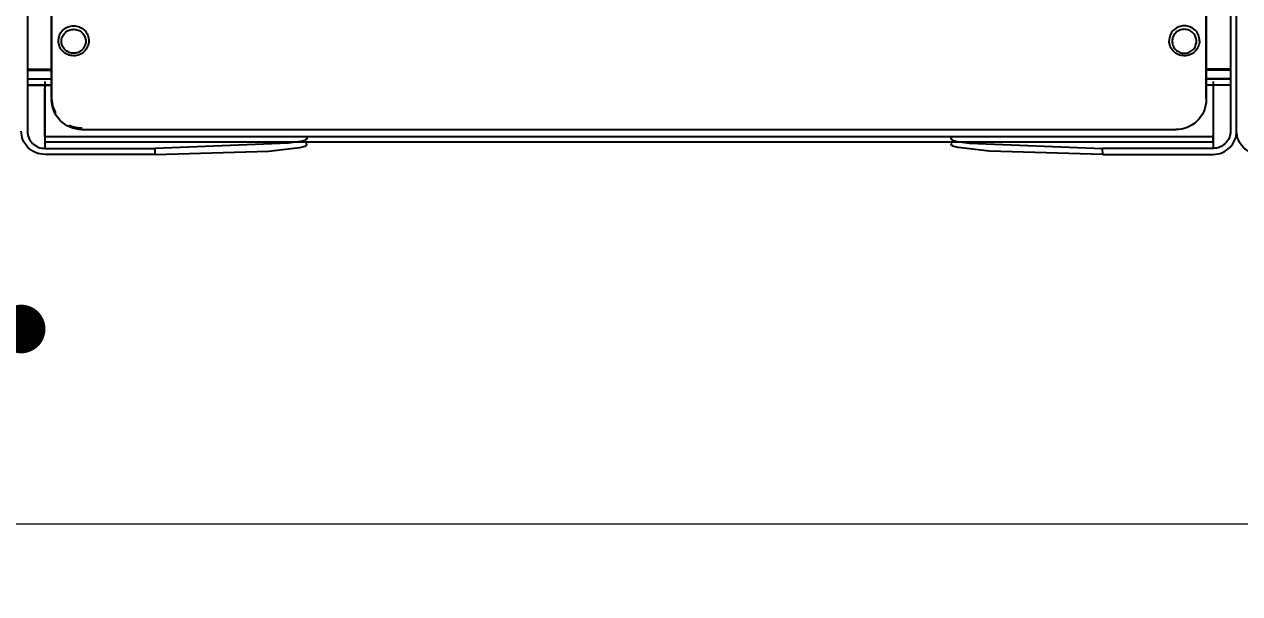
# Model space of a CAD drawing. Header units: millimetres. Extents: x 10366 to 28454, y 24552 to 29702.
# Drawn here: x 21728.8 to 22128.8, y 26729 to 26916.4 of the extents above; entities that cross this region are included whole.
import ezdxf

# ---------------------------------------------------------------- set-up
doc = ezdxf.new("R2010")
doc.units = ezdxf.units.MM
doc.header["$LTSCALE"] = 3
doc.layers.add('DomyÅ›lny', color=7, linetype='Continuous')
doc.styles.get("Standard").update_dxf_attribs({"font": 'arial.ttf'})
doc.dimstyles.new('MATEUSZ', dxfattribs={"dimtxt": 35, "dimasz": 16, "dimexe": 0.18, "dimexo": 0.0625, "dimgap": 0.09, "dimtad": 0, "dimdec": 0, "dimdsep": 46, "dimtxsty": 'Standard', "dimblk": 'DOT', "dimcen": 0.09, "dimse1": 1, "dimse2": 1, "dimadec": 0, "dimazin": 0, "dimtfac": 1, "dimtdec": 0, "dimtofl": 0, "dimtmove": 0, "dimatfit": 3, "dimfxl": 1, "dimtolj": 1, "dimtzin": 0, "dimlwd": 9, "dimlwe": 9, "dimarcsym": 0})

# ---------------------------------------------------------------- blocks, each defined once
blk = doc.blocks.new('_Dot')
at = {"color": 0, "linetype": 'ByBlock', "lineweight": -2}
blk.add_line((-0.5, 0), (-1, 0), dxfattribs=at)
at = {"color": 0, "linetype": 'ByBlock', "const_width": 0.5}
blk.add_lwpolyline([(-0.25, 0, 1), (0.25, 0, 1)], format="xyb", close=True, dxfattribs=at)
blk = doc.blocks.new('*D66')
at = {"color": 0, "lineweight": 9, "transparency": 16777216}
for p, q in [((21343.82, 26752.01), (22275.23, 26752.01)), ((23311.82, 26752.01), (22380.41, 26752.01))]:
    blk.add_line(p, q, dxfattribs=at)
at = {"layer": 'Defpoints', "color": 0, "transparency": 16777216}
for p in [(21327.82, 26881.3), (23327.82, 26881.3), (23327.82, 26752.01)]:
    blk.add_point(p, dxfattribs=at)
at = {"color": 0, "lineweight": 9, "transparency": 16777216, "xscale": 16, "yscale": 16, "zscale": 16, "rotation": 180}
blk.add_blockref('_Dot', (21327.82, 26752.01), dxfattribs=at)
at = {"color": 0, "lineweight": 9, "transparency": 16777216, "xscale": 16, "yscale": 16, "zscale": 16}
blk.add_blockref('_Dot', (23327.82, 26752.01), dxfattribs=at)
at = {"color": 0, "transparency": 16777216, "insert": (22327.82, 26752.01), "char_height": 35, "attachment_point": 5}
blk.add_mtext('\\A1;2000', dxfattribs=at)
blk = doc.blocks.new('*D67')
at = {"color": 0, "lineweight": 9, "transparency": 16777216}
for p, q in [((21343.82, 26816.16), (21488.4, 26816.16)), ((21711.78, 26816.16), (21567.2, 26816.16))]:
    blk.add_line(p, q, dxfattribs=at)
at = {"layer": 'Defpoints', "color": 0, "transparency": 16777216}
for p in [(21327.82, 26881.3), (21727.78, 26880.56), (21727.78, 26816.16)]:
    blk.add_point(p, dxfattribs=at)
at = {"color": 0, "lineweight": 9, "transparency": 16777216, "xscale": 16, "yscale": 16, "zscale": 16, "rotation": 180}
blk.add_blockref('_Dot', (21327.82, 26816.16), dxfattribs=at)
at = {"color": 0, "lineweight": 9, "transparency": 16777216, "xscale": 16, "yscale": 16, "zscale": 16}
blk.add_blockref('_Dot', (21727.78, 26816.16), dxfattribs=at)
at = {"color": 0, "transparency": 16777216, "insert": (21527.8, 26816.16), "char_height": 35, "attachment_point": 5}
blk.add_mtext('\\A1;400', dxfattribs=at)

msp = doc.modelspace()

# ---------------------------------------------------------------- linework, layer by layer
at = {"layer": 'DomyÅ›lny'}
for p, q in [((21729.82, 27251.81), (21729.82, 26881.3)), ((22125.82, 27251.81), (22125.82, 26881.3)), ((22127.82, 26881.3), (22127.82, 27251.81)), ((22127.82, 26881.3), (22127.82, 27251.81)), ((21737.82, 26892.17), (21737.82, 27241.95)), ((21737.82, 27241.45), (21737.82, 26891.66)), ((22117.82, 26892.17), (22117.82, 27241.95)), ((22117.82, 27241.45), (22117.82, 26891.66)), ((21729.82, 26901.66), (21737.82, 26901.66)), ((21729.82, 26901.32), (21737.82, 26901.32)), ((22125.82, 26901.66), (22117.82, 26901.66)), ((22125.82, 26901.32), (22117.82, 26901.32)), ((21729.82, 26898.44), (21737.82, 26898.44)), ((21737.82, 26898.43), (21729.82, 26898.43)), ((21729.82, 26897.49), (21729.82, 26881.3)), ((21729.82, 26896.45), (21737.82, 26896.45)), ((21737.82, 26896.43), (21729.82, 26896.43)), ((22125.82, 26898.44), (22117.82, 26898.44)), ((22125.82, 26898.43), (22117.82, 26898.43)), ((22125.82, 26896.45), (22117.82, 26896.45)), ((22125.82, 26896.43), (22117.82, 26896.43)), ((22120.06, 26896.26), (22120.06, 26875.6)), ((22125.82, 26897.49), (22125.82, 26881.3)), ((21735.58, 26879.48), (21735.58, 26895.45)), ((21735.58, 26895.02), (21735.58, 26875.6)), ((22120.06, 26895.45), (22120.06, 26879.48)), ((21747.82, 26881.81), (22107.82, 26881.81)), ((21735.58, 26879.94), (21735.58, 26877.61)), ((21735.58, 26879.48), (22120.06, 26879.48)), ((22120.06, 26877.61), (21735.58, 26877.61)), ((22120.06, 26877.61), (22120.06, 26879.94)), ((21735.58, 26875.6), (21771.94, 26875.6)), ((21771.91, 26873.61), (21735.58, 26873.61)), ((21771.91, 26873.61), (21771.94, 26875.6)), ((22120.06, 26875.6), (22083.7, 26875.6)), ((22083.74, 26873.61), (22083.7, 26875.6)), ((22083.74, 26873.61), (22120.06, 26873.61))]:
    msp.add_line(p, q, dxfattribs=at)
for points in [[(21740.05, 26911.03, 0), (21740.07, 26911.47, 0), (21740.13, 26911.92, 0), (21740.24, 26912.38, 0), (21740.4, 26912.84, 0), (21740.6, 26913.29, 0), (21740.86, 26913.72, 0), (21741.16, 26914.13, 0), (21741.51, 26914.51, 0), (21741.89, 26914.85, 0), (21742.31, 26915.15, 0), (21742.75, 26915.4, 0), (21743.21, 26915.61, 0), (21743.67, 26915.76, 0), (21744.14, 26915.87, 0), (21744.6, 26915.93, 0), (21745.05, 26915.95, 0), (21745.5, 26915.93, 0), (21745.96, 26915.87, 0), (21746.42, 26915.76, 0), (21746.89, 26915.61, 0), (21747.34, 26915.4, 0), (21747.78, 26915.15, 0), (21748.2, 26914.85, 0), (21748.58, 26914.51, 0), (21748.93, 26914.13, 0), (21749.23, 26913.72, 0), (21749.49, 26913.29, 0), (21749.69, 26912.84, 0), (21749.85, 26912.38, 0), (21749.96, 26911.92, 0), (21750.03, 26911.47, 0), (21750.05, 26911.03, 0)], [(22115.6, 26911.03, 0), (22115.58, 26911.47, 0), (22115.51, 26911.92, 0), (22115.4, 26912.38, 0), (22115.24, 26912.84, 0), (22115.04, 26913.29, 0), (22114.78, 26913.72, 0), (22114.48, 26914.13, 0), (22114.13, 26914.51, 0), (22113.75, 26914.85, 0), (22113.33, 26915.15, 0), (22112.89, 26915.4, 0), (22112.44, 26915.61, 0), (22111.97, 26915.76, 0), (22111.51, 26915.87, 0), (22111.04, 26915.93, 0), (22110.6, 26915.95, 0), (22110.15, 26915.93, 0), (22109.69, 26915.87, 0), (22109.22, 26915.76, 0), (22108.75, 26915.61, 0), (22108.3, 26915.4, 0), (22107.86, 26915.15, 0), (22107.44, 26914.85, 0), (22107.06, 26914.51, 0), (22106.71, 26914.13, 0), (22106.41, 26913.72, 0), (22106.15, 26913.29, 0), (22105.95, 26912.84, 0), (22105.79, 26912.38, 0), (22105.68, 26911.92, 0), (22105.62, 26911.47, 0), (22105.6, 26911.03, 0)], [(21750.05, 26911.03, 0), (21750.02, 26910.53, 0), (21749.95, 26910.05, 0), (21749.82, 26909.57, 0), (21749.65, 26909.11, 0), (21749.43, 26908.66, 0), (21749.17, 26908.24, 0), (21748.87, 26907.85, 0), (21748.54, 26907.49, 0), (21748.16, 26907.16, 0), (21747.76, 26906.88, 0), (21747.33, 26906.63, 0), (21746.88, 26906.43, 0), (21746.42, 26906.28, 0), (21745.95, 26906.17, 0), (21745.47, 26906.1, 0), (21744.99, 26906.09, 0), (21744.49, 26906.12, 0), (21744, 26906.19, 0), (21743.53, 26906.32, 0), (21743.07, 26906.49, 0), (21742.62, 26906.7, 0), (21742.21, 26906.96, 0), (21741.83, 26907.24, 0), (21741.48, 26907.56, 0), (21741.16, 26907.92, 0), (21740.87, 26908.3, 0), (21740.63, 26908.71, 0), (21740.43, 26909.14, 0), (21740.26, 26909.59, 0), (21740.14, 26910.05, 0), (21740.07, 26910.52, 0), (21740.05, 26911, 0)], [(22115.6, 26911.03, 0), (22115.57, 26910.53, 0), (22115.5, 26910.04, 0), (22115.37, 26909.57, 0), (22115.2, 26909.1, 0), (22114.98, 26908.65, 0), (22114.72, 26908.23, 0), (22114.42, 26907.84, 0), (22114.08, 26907.48, 0), (22113.7, 26907.16, 0), (22113.3, 26906.87, 0), (22112.87, 26906.62, 0), (22112.42, 26906.42, 0), (22111.96, 26906.27, 0), (22111.48, 26906.16, 0), (22111.01, 26906.1, 0), (22110.52, 26906.09, 0), (22110.02, 26906.12, 0), (22109.53, 26906.2, 0), (22109.06, 26906.33, 0), (22108.59, 26906.5, 0), (22108.15, 26906.72, 0), (22107.74, 26906.97, 0), (22107.36, 26907.26, 0), (22107.01, 26907.58, 0), (22106.69, 26907.94, 0), (22106.41, 26908.33, 0), (22106.16, 26908.74, 0), (22105.96, 26909.17, 0), (22105.8, 26909.62, 0), (22105.69, 26910.08, 0), (22105.62, 26910.55, 0), (22105.6, 26911.03, 0)], [(21735.58, 26897.57, 0), (21735.58, 26897.55, 0), (21735.58, 26897.44, 0), (21735.58, 26897.02, 0), (21735.58, 26895.45, 0)], [(22120.06, 26897.57, 0), (22120.06, 26897.55, 0), (22120.06, 26897.44, 0), (22120.06, 26897.02, 0), (22120.06, 26895.45, 0)], [(21747.82, 26881.81, 0), (21746.8, 26881.86, 0), (21745.79, 26882.01, 0), (21744.82, 26882.27, 0), (21743.87, 26882.61, 0), (21742.97, 26883.05, 0), (21742.13, 26883.56, 0), (21741.34, 26884.16, 0), (21740.62, 26884.82, 0), (21739.98, 26885.55, 0), (21739.41, 26886.34, 0), (21738.92, 26887.16, 0), (21738.52, 26888.04, 0), (21738.21, 26888.93, 0), (21737.99, 26889.86, 0), (21737.86, 26890.75, 0), (21737.82, 26891.66, 0)], [(21737.84, 26891.55, 0), (21737.98, 26890.42, 0), (21738.25, 26889.33, 0), (21738.63, 26888.28, 0), (21739.13, 26887.29, 0)], [(22117.82, 26891.66, 0), (22117.77, 26890.66, 0), (22117.61, 26889.67, 0), (22117.36, 26888.7, 0), (22117.01, 26887.77, 0), (22116.57, 26886.89, 0), (22116.04, 26886.05, 0), (22115.44, 26885.28, 0), (22114.76, 26884.57, 0), (22114.02, 26883.93, 0), (22113.23, 26883.37, 0), (22112.39, 26882.9, 0), (22111.5, 26882.5, 0), (22110.6, 26882.2, 0), (22109.66, 26881.98, 0), (22108.75, 26881.85, 0), (22107.82, 26881.81, 0)], [(21735.58, 26873.61, 0), (21734.79, 26873.66, 0), (21734.02, 26873.77, 0), (21733.26, 26873.97, 0), (21732.53, 26874.23, 0), (21731.84, 26874.57, 0), (21731.18, 26874.97, 0), (21730.57, 26875.43, 0), (21730.02, 26875.94, 0), (21729.52, 26876.51, 0), (21729.07, 26877.11, 0), (21728.7, 26877.75, 0), (21728.38, 26878.43, 0), (21728.14, 26879.12, 0), (21727.96, 26879.83, 0), (21727.86, 26880.56, 0), (21727.82, 26881.3, 0)], [(21729.82, 26881.3, 0), (21729.85, 26880.73, 0), (21729.94, 26880.14, 0), (21730.09, 26879.59, 0), (21730.29, 26879.05, 0), (21730.54, 26878.54, 0), (21730.84, 26878.06, 0), (21731.19, 26877.61, 0), (21731.57, 26877.2, 0), (21731.99, 26876.84, 0), (21732.45, 26876.51, 0), (21732.93, 26876.24, 0), (21733.43, 26876.01, 0), (21733.96, 26875.83, 0), (21734.48, 26875.7, 0), (21735.02, 26875.62, 0), (21735.58, 26875.6, 0)], [(21743.62, 26883.23, 0), (21744.65, 26882.82, 0), (21745.71, 26882.54, 0), (21746.76, 26882.37, 0), (21747.82, 26882.32, 0)], [(22120.06, 26873.61, 0), (22120.85, 26873.66, 0), (22121.62, 26873.77, 0), (22122.38, 26873.97, 0), (22123.11, 26874.23, 0), (22123.81, 26874.57, 0), (22124.46, 26874.97, 0), (22125.07, 26875.43, 0), (22125.62, 26875.94, 0), (22126.12, 26876.51, 0), (22126.57, 26877.11, 0), (22126.94, 26877.75, 0), (22127.26, 26878.43, 0), (22127.5, 26879.12, 0), (22127.68, 26879.83, 0), (22127.78, 26880.56, 0), (22127.82, 26881.3, 0)], [(22125.82, 26881.3, 0), (22125.79, 26880.73, 0), (22125.7, 26880.14, 0), (22125.56, 26879.59, 0), (22125.35, 26879.05, 0), (22125.1, 26878.54, 0), (22124.8, 26878.06, 0), (22124.45, 26877.61, 0), (22124.07, 26877.2, 0), (22123.65, 26876.84, 0), (22123.19, 26876.51, 0), (22122.71, 26876.24, 0), (22122.21, 26876.01, 0), (22121.69, 26875.83, 0), (22121.16, 26875.7, 0), (22120.62, 26875.62, 0), (22120.06, 26875.6, 0)], [(22135.58, 26873.61, 0), (22134.79, 26873.66, 0), (22134.02, 26873.77, 0), (22133.26, 26873.97, 0), (22132.53, 26874.23, 0), (22131.84, 26874.57, 0), (22131.18, 26874.97, 0), (22130.57, 26875.43, 0), (22130.02, 26875.94, 0), (22129.52, 26876.51, 0), (22129.07, 26877.11, 0), (22128.7, 26877.75, 0), (22128.38, 26878.43, 0), (22128.14, 26879.12, 0), (22127.96, 26879.83, 0), (22127.86, 26880.56, 0), (22127.82, 26881.3, 0)], [(21735.58, 26879.48, 0), (21735.58, 26878.09, 0), (21735.58, 26877.71, 0), (21735.58, 26877.63, 0), (21735.58, 26877.61, 0), (21735.58, 26877.61, 0), (21735.58, 26877.61, 0), (21735.58, 26877.61, 0), (21735.58, 26877.61, 0), (21735.58, 26877.61, 0), (21735.58, 26877.61, 0), (21735.58, 26877.61, 0), (21735.58, 26877.61, 0), (21735.58, 26877.61, 0), (21735.58, 26877.61, 0), (21735.58, 26877.61, 0), (21735.58, 26877.61, 0), (21735.58, 26877.61, 0), (21735.58, 26877.61, 0), (21735.58, 26877.61, 0), (21735.58, 26877.61, 0), (21735.58, 26877.61, 0), (21735.58, 26877.61, 0)], [(21771.91, 26873.61, 0), (21809.19, 26874.7, 0), (21819.52, 26875.89, 0), (21820.82, 26876.22, 0), (21821.27, 26876.38, 0), (21821.44, 26876.47, 0), (21821.59, 26876.55, 0), (21821.69, 26876.63, 0), (21821.73, 26876.68, 0), (21821.77, 26876.72, 0), (21821.79, 26876.76, 0), (21821.8, 26876.78, 0), (21821.81, 26876.8, 0), (21821.81, 26876.82, 0), (21821.81, 26876.85, 0), (21821.81, 26876.87, 0), (21821.81, 26876.89, 0), (21821.81, 26876.91, 0), (21821.8, 26876.93, 0), (21821.78, 26876.97, 0), (21821.76, 26877.01, 0), (21821.72, 26877.06, 0), (21821.68, 26877.1, 0), (21821.63, 26877.14, 0), (21821.5, 26877.23, 0)], [(21821.53, 26879.21, 0), (21821.66, 26879.12, 0), (21821.72, 26879.08, 0), (21821.76, 26879.04, 0), (21821.8, 26878.99, 0), (21821.82, 26878.95, 0), (21821.84, 26878.91, 0), (21821.84, 26878.89, 0), (21821.85, 26878.86, 0), (21821.85, 26878.84, 0), (21821.85, 26878.82, 0), (21821.85, 26878.8, 0), (21821.84, 26878.78, 0), (21821.83, 26878.75, 0), (21821.81, 26878.71, 0), (21821.78, 26878.67, 0), (21821.74, 26878.63, 0), (21821.69, 26878.58, 0), (21821.57, 26878.5, 0), (21821.41, 26878.41, 0), (21821, 26878.24, 0), (21819.76, 26877.91, 0), (21815.75, 26877.29, 0), (21771.94, 26875.6, 0)], [(22034.11, 26879.21, 0), (22033.98, 26879.12, 0), (22033.92, 26879.08, 0), (22033.88, 26879.04, 0), (22033.85, 26878.99, 0), (22033.82, 26878.95, 0), (22033.8, 26878.91, 0), (22033.8, 26878.89, 0), (22033.79, 26878.86, 0), (22033.79, 26878.84, 0), (22033.79, 26878.82, 0), (22033.8, 26878.8, 0), (22033.8, 26878.78, 0), (22033.81, 26878.75, 0), (22033.83, 26878.71, 0), (22033.86, 26878.67, 0), (22033.9, 26878.63, 0), (22033.95, 26878.58, 0), (22034.07, 26878.5, 0), (22034.23, 26878.41, 0), (22034.65, 26878.24, 0), (22035.88, 26877.91, 0), (22039.89, 26877.29, 0), (22083.7, 26875.6, 0)], [(22083.74, 26873.61, 0), (22046.45, 26874.7, 0), (22036.12, 26875.89, 0), (22034.82, 26876.22, 0), (22034.37, 26876.38, 0), (22034.2, 26876.47, 0), (22034.06, 26876.55, 0), (22033.95, 26876.63, 0), (22033.91, 26876.68, 0), (22033.87, 26876.72, 0), (22033.85, 26876.76, 0), (22033.84, 26876.78, 0), (22033.83, 26876.8, 0), (22033.83, 26876.82, 0), (22033.83, 26876.85, 0), (22033.83, 26876.87, 0), (22033.83, 26876.89, 0), (22033.83, 26876.91, 0), (22033.84, 26876.93, 0), (22033.86, 26876.97, 0), (22033.88, 26877.01, 0), (22033.92, 26877.06, 0), (22033.96, 26877.1, 0), (22034.01, 26877.14, 0), (22034.14, 26877.23, 0)], [(22120.06, 26879.48, 0), (22120.06, 26878.09, 0), (22120.06, 26877.71, 0), (22120.06, 26877.63, 0), (22120.06, 26877.61, 0), (22120.06, 26877.61, 0), (22120.06, 26877.61, 0), (22120.06, 26877.61, 0), (22120.06, 26877.61, 0), (22120.06, 26877.61, 0), (22120.06, 26877.61, 0), (22120.06, 26877.61, 0), (22120.06, 26877.61, 0), (22120.06, 26877.61, 0), (22120.06, 26877.61, 0), (22120.06, 26877.61, 0), (22120.06, 26877.61, 0), (22120.06, 26877.61, 0), (22120.06, 26877.61, 0), (22120.06, 26877.61, 0), (22120.06, 26877.61, 0), (22120.06, 26877.61, 0), (22120.06, 26877.61, 0)]]:
    msp.add_polyline3d(points, dxfattribs=at)
for points in [[(21741.05, 26910.86, 0), (21741.06, 26911.21, 0), (21741.11, 26911.57, 0), (21741.2, 26911.94, 0), (21741.33, 26912.31, 0), (21741.49, 26912.67, 0), (21741.7, 26913.01, 0), (21741.94, 26913.34, 0), (21742.22, 26913.64, 0), (21742.52, 26913.92, 0), (21742.86, 26914.16, 0), (21743.21, 26914.36, 0), (21743.57, 26914.52, 0), (21743.95, 26914.65, 0), (21744.32, 26914.73, 0), (21744.69, 26914.78, 0), (21745.05, 26914.8, 0), (21745.41, 26914.78, 0), (21745.77, 26914.73, 0), (21746.15, 26914.65, 0), (21746.52, 26914.52, 0), (21746.88, 26914.36, 0), (21747.23, 26914.16, 0), (21747.57, 26913.92, 0), (21747.87, 26913.64, 0), (21748.15, 26913.34, 0), (21748.39, 26913.01, 0), (21748.6, 26912.67, 0), (21748.76, 26912.31, 0), (21748.89, 26911.94, 0), (21748.98, 26911.57, 0), (21749.03, 26911.21, 0), (21749.05, 26910.86, 0), (21749.03, 26910.5, 0), (21748.98, 26910.14, 0), (21748.89, 26909.77, 0), (21748.76, 26909.41, 0), (21748.6, 26909.05, 0), (21748.39, 26908.7, 0), (21748.15, 26908.37, 0), (21747.87, 26908.07, 0), (21747.57, 26907.8, 0), (21747.23, 26907.56, 0), (21746.88, 26907.36, 0), (21746.52, 26907.19, 0), (21746.15, 26907.07, 0), (21745.77, 26906.98, 0), (21745.41, 26906.93, 0), (21745.05, 26906.92, 0), (21744.69, 26906.93, 0), (21744.32, 26906.98, 0), (21743.95, 26907.07, 0), (21743.57, 26907.19, 0), (21743.21, 26907.36, 0), (21742.86, 26907.56, 0), (21742.52, 26907.8, 0), (21742.22, 26908.07, 0), (21741.94, 26908.37, 0), (21741.7, 26908.7, 0), (21741.49, 26909.05, 0), (21741.33, 26909.41, 0), (21741.2, 26909.77, 0), (21741.11, 26910.14, 0), (21741.06, 26910.5, 0)], [(22114.6, 26910.86, 0), (22114.58, 26911.21, 0), (22114.53, 26911.57, 0), (22114.44, 26911.94, 0), (22114.31, 26912.31, 0), (22114.15, 26912.67, 0), (22113.94, 26913.01, 0), (22113.7, 26913.34, 0), (22113.42, 26913.64, 0), (22113.12, 26913.92, 0), (22112.78, 26914.16, 0), (22112.43, 26914.36, 0), (22112.07, 26914.52, 0), (22111.7, 26914.65, 0), (22111.32, 26914.73, 0), (22110.95, 26914.78, 0), (22110.6, 26914.8, 0), (22110.24, 26914.78, 0), (22109.87, 26914.73, 0), (22109.49, 26914.65, 0), (22109.12, 26914.52, 0), (22108.76, 26914.36, 0), (22108.41, 26914.16, 0), (22108.07, 26913.92, 0), (22107.77, 26913.64, 0), (22107.49, 26913.34, 0), (22107.25, 26913.01, 0), (22107.04, 26912.67, 0), (22106.88, 26912.31, 0), (22106.75, 26911.94, 0), (22106.66, 26911.57, 0), (22106.61, 26911.21, 0), (22106.6, 26910.86, 0), (22106.61, 26910.5, 0), (22106.66, 26910.14, 0), (22106.75, 26909.77, 0), (22106.88, 26909.41, 0), (22107.04, 26909.05, 0), (22107.25, 26908.7, 0), (22107.49, 26908.37, 0), (22107.77, 26908.07, 0), (22108.07, 26907.8, 0), (22108.41, 26907.56, 0), (22108.76, 26907.36, 0), (22109.12, 26907.19, 0), (22109.49, 26907.07, 0), (22109.87, 26906.98, 0), (22110.24, 26906.93, 0), (22110.6, 26906.92, 0), (22110.95, 26906.93, 0), (22111.32, 26906.98, 0), (22111.7, 26907.07, 0), (22112.07, 26907.19, 0), (22112.43, 26907.36, 0), (22112.78, 26907.56, 0), (22113.12, 26907.8, 0), (22113.42, 26908.07, 0), (22113.7, 26908.37, 0), (22113.94, 26908.7, 0), (22114.15, 26909.05, 0), (22114.31, 26909.41, 0), (22114.44, 26909.77, 0), (22114.53, 26910.14, 0), (22114.58, 26910.5, 0)]]:
    msp.add_polyline3d(points, close=True, dxfattribs=at)

# ---------------------------------------------------------------- dimensions: what is measured, and where the dimension line sits
for base, p2, picture, middle in [((23327.82, 26752.01), (23327.82, 26881.3), '*D66', (22327.82, 26752.01)), ((21727.78, 26816.16), (21727.78, 26880.56), '*D67', (21527.8, 26816.16))]:
    dim = msp.add_linear_dim(base=base, p1=(21327.82, 26881.3), p2=p2, dimstyle='MATEUSZ')
    dim.commit()
    dim.dimension.update_dxf_attribs({"geometry": picture, "text_midpoint": middle})

doc.saveas('drawing.dxf')
